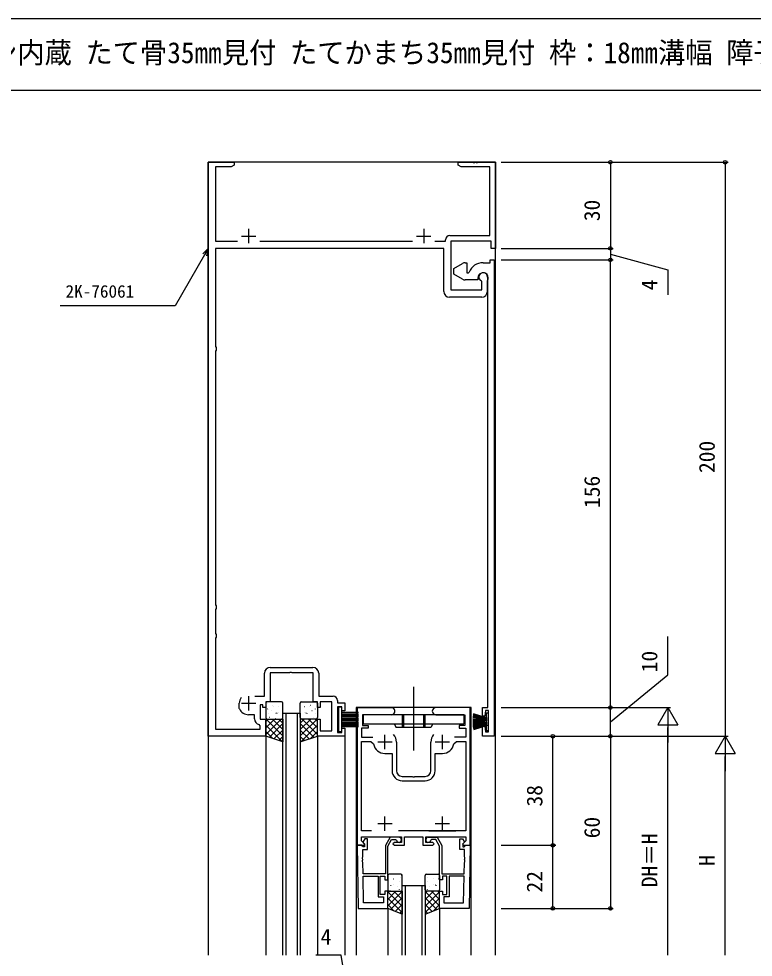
# Model space of a CAD drawing. Units: millimetres, scale not verified. Extents: x -437 to 438, y -681 to 679.
# Drawn here: x -142.7 to 113.1, y 316.8 to 643.8 of the extents above; entities that cross this region are included whole.
import ezdxf
from ezdxf.enums import TextEntityAlignment as Align

# ---------------------------------------------------------------- set-up
doc = ezdxf.new("R2010")
doc.units = ezdxf.units.MM
doc.header["$LTSCALE"] = 4
for name, color, linetype in [('0-1_USER1', 3, 'Continuous'), ('0-2_YKK_11', 7, 'Continuous'), ('0-3_YKK_12', 2, 'Continuous'), ('0-4_YKK_13', 4, 'Continuous'), ('0-6_YKK_D', 6, 'Continuous'), ('0-7_YKK_ZWAK', 7, 'Continuous')]:
    doc.layers.add(name, color=color, linetype=linetype)
doc.styles.add('ＭＳ ゴシック', font='')
doc.styles.get('ＭＳ ゴシック').set_extended_font_data('MS Gothic')

msp = doc.modelspace()

# ---------------------------------------------------------------- linework, layer by layer
at = {"layer": '0-2_YKK_11'}
for p, q in [((-62.7, 570.6), (-62.7, 565.6)), ((-1.7, 570.6), (-1.7, 565.6)), ((-65.2, 568.1), (-60.2, 568.1)), ((-58.812, 566.3), (-5.588, 566.3)), ((-4.2, 568.1), (0.8, 568.1)), ((20.5, 553.8), (20.5, 548.8)), ((18.5, 546.8), (7.3, 546.8)), ((-55.13, 417.8), (-40.27, 417.8)), ((-62.7, 407.8), (-62.7, 402.8)), ((-65.2, 405.3), (-60.2, 405.3)), ((-24.9, 403.795), (-12.95, 403.795)), ((-15.2, 389.295), (-15.2, 394.295)), ((4.8, 389.295), (4.8, 394.295)), ((-12.7, 391.795), (-17.7, 391.795)), ((-11.2, 391.795), (-11.2, 381.795)), ((0.8, 381.795), (0.8, 391.795)), ((7.3, 391.795), (2.3, 391.795)), ((-9.2, 378.295), (-1.2, 378.295)), ((-12.7, 363.295), (-17.7, 363.295)), ((-15.2, 360.795), (-15.2, 365.795)), ((7.3, 363.295), (2.3, 363.295)), ((4.8, 360.795), (4.8, 365.795)), ((0.083, 360.795), (-10.483, 360.795))]:
    msp.add_line(p, q, dxfattribs=at)
for points in [[(-31.7, 406.23), (-31.7, 405.4), (-29.2, 405.4), (-29.2, 402.6), (-30.2, 402.6), (-30.2, 404.1), (-31.7, 404.1), (-31.7, 395.1), (-30.2, 395.1), (-30.2, 396.6), (-29.2, 396.6), (-29.2, 393.8), (-38.7, 393.8), (-38.7, 399.8), (-37.7, 399.8), (-37.7, 395.73), (-33.63, 395.73), (-33.63, 405.8), (-37.7, 405.8), (-37.7, 403.8), (-38.7, 403.8), (-38.7, 405.8), (-40.2, 405.8), (-40.2, 415.87), (-47.542, 415.87), (-47.725, 415.99), (-48.275, 415.99), (-48.458, 415.87), (-55.2, 415.87), (-55.2, 405.8), (-56.7, 405.8), (-56.7, 403.8), (-57.7, 403.8), (-57.7, 404.8), (-58.7, 404.8), (-58.7, 399.8), (-56.7, 399.8), (-56.7, 393.8), (-76.7, 393.8), (-76.7, 593.8)], [(-76.7, 593.8), (-67.7, 593.8), (-67.7, 592.8), (-68.791, 592.17), (-74.2, 592.17), (-74.2, 566.3), (-66.588, 566.3)], [(7.37, 568.23), (21.37, 568.23), (21.37, 592.17), (11.391, 592.17), (10.3, 592.8), (10.3, 593.8), (15.342, 593.8), (15.525, 593.68), (16.075, 593.68), (16.258, 593.8), (16.342, 593.8), (16.525, 593.68), (17.075, 593.68), (17.258, 593.8), (23.3, 593.8), (23.3, 563.8), (21.8, 563.8), (21.8, 566.3), (7.8, 566.3), (7.8, 549.3), (18.57, 549.3), (18.57, 552.155), (18.392, 552.429)], [(2.188, 566.3), (5.87, 566.3), (5.87, 566.73)], [(5.3, 548.8), (5.3, 563.8), (-74.2, 563.8), (-74.2, 529.594), (-73.938, 529.296), (-73.938, 528.304), (-74.2, 528.006), (-74.2, 439.594), (-73.938, 439.296), (-73.938, 438.304), (-74.2, 438.006), (-74.2, 429.594), (-73.938, 429.296), (-73.938, 428.304), (-74.2, 428.006), (-74.2, 396.3), (-58.63, 396.3), (-58.63, 397.421), (-59.03, 397.91)], [(22.799, 559.796), (22.799, 393.796), (18.799, 393.796), (18.799, 397.296), (19.599, 397.296), (19.799, 395.296), (20.869, 395.296), (20.869, 402.796), (19.799, 402.796), (19.599, 400.796), (18.799, 400.796), (18.799, 403.796), (20.599, 403.796), (20.599, 548.543), (20.559, 548.693), (20.554, 548.701), (20.544, 548.719), (20.539, 548.727), (20.499, 548.877), (20.499, 552.415), (20.542, 552.569)], [(18.999, 558.796), (21.499, 558.796), (21.499, 559.796), (22.799, 559.796)], [(11.799, 553.064), (8.799, 554.796), (8.799, 556.796), (11.799, 558.529)], [(12.799, 558.796), (13.299, 558.796), (13.299, 555.296), (13.808, 555.296), (14.086, 555.484)], [(17.199, 553.496), (17.199, 552.796), (12.799, 552.796)], [(-60.506, 407.73), (-57.13, 407.73), (-57.13, 415.8)], [(-38.27, 415.8), (-38.27, 407.73), (-33.2, 407.73)], [(-65.872, 403.32), (-65.9, 403.447), (-65.9, 405.3)], [(-24.9, 403.795), (-24.9, 355.795), (-22.424, 355.795), (-22.264, 356.183), (-23.4, 357.319), (-23.4, 358.795), (-9.4, 358.795), (-9.4, 356.795), (-11.9, 356.795), (-12.4, 356.295), (-11.9, 355.795), (-8.4, 355.795), (-8.4, 358.795), (-2, 358.795), (-2, 355.795), (1.5, 355.795), (2, 356.295), (1.5, 356.795), (-1, 356.795), (-1, 358.795), (13, 358.795), (13, 357.319), (11.864, 356.183), (12.024, 355.795), (14.5, 355.795), (14.5, 403.795), (2.55, 403.795)], [(-60.63, 399.87), (-60.63, 401.3), (-62.7, 401.3)], [(-12.95, 401.295), (-23, 401.295), (-23, 397.595), (-21, 397.595), (-21, 396.595), (-23.4, 396.595), (-23.4, 393.495), (-19.408, 393.495)], [(2.55, 401.295), (12.6, 401.295), (12.6, 397.595), (10.6, 397.595), (10.6, 396.595), (13, 396.595), (13, 393.495), (9.008, 393.495)], [(-19.917, 360.795), (-23.4, 360.795), (-23.4, 391.995), (-20.136, 391.995), (-19.148, 391.155)], [(8.748, 391.155), (9.736, 391.995), (13, 391.995), (13, 360.795), (0.083, 360.795), (9.517, 360.795)], [(-15.2, 387.795), (-12.7, 387.795), (-12.7, 381.795)], [(2.3, 381.795), (2.3, 387.795), (4.8, 387.795)], [(-9.2, 379.795), (-5.658, 379.795), (-5.475, 379.675), (-4.925, 379.675), (-4.742, 379.795), (-1.2, 379.795)], [(-10.3, 358.61), (-13.362, 358.61), (-15, 355.772), (-15, 345.81), (-22.796, 345.81), (-22.866, 349.852), (-22.989, 350.033), (-22.999, 350.583), (-22.882, 350.768), (-22.884, 350.851), (-23.007, 351.033), (-23.016, 351.582), (-22.9, 351.768), (-22.944, 354.31), (-21.3, 354.31), (-21.3, 358.11), (-22.2, 358.11), (-22.8, 357.07), (-22.8, 356.76), (-22.3, 356.26), (-22.3, 355.31), (-22.771, 355.31), (-22.971, 355.51), (-23.271, 355.81), (-24.9, 355.81)], [(-24.9, 355.81), (-24.516, 333.81), (-14.2, 333.81), (-14.2, 339.81), (-15.2, 339.81), (-15.2, 338.61), (-16.8, 338.61), (-16.8, 345.01), (-15.2, 345.01), (-15.2, 343.81), (-14.2, 343.81), (-14.2, 355.558), (-12.9, 357.81), (-11.484, 357.81), (-11.188, 357.56)], [(-0.1, 358.61), (2.961, 358.61), (4.6, 355.772), (4.6, 345.81), (12.395, 345.81), (12.465, 349.852), (12.588, 350.033), (12.598, 350.583), (12.481, 350.768), (12.483, 350.851), (12.606, 351.033), (12.615, 351.582), (12.499, 351.768), (12.543, 354.31), (10.9, 354.31), (10.9, 358.11), (11.8, 358.11), (12.4, 357.07), (12.4, 356.76), (11.9, 356.26), (11.9, 355.31), (12.37, 355.31), (12.57, 355.51), (12.87, 355.81), (14.5, 355.81)], [(14.5, 355.81), (14.116, 333.81), (3.8, 333.81), (3.8, 339.81), (4.8, 339.81), (4.8, 338.61), (6.4, 338.61), (6.4, 345.01), (4.8, 345.01), (4.8, 343.81), (3.8, 343.81), (3.8, 355.558), (2.5, 357.81), (1.083, 357.81), (0.787, 357.56)]]:
    msp.add_lwpolyline(points, dxfattribs=at)
for points in [[(-22.62, 335.74), (-22.782, 345.01), (-17.6, 345.01), (-17.6, 337.81), (-15.7, 337.81), (-15.7, 335.74)], [(12.219, 335.74), (12.381, 345.01), (7.2, 345.01), (7.2, 337.81), (5.3, 337.81), (5.3, 335.74)]]:
    msp.add_lwpolyline(points, close=True, dxfattribs=at)
for centre, radius, start, end in [((7.37, 566.73), 1.5, 90.00001, 179.99999), ((12.799, 556.796), 2, 89.99998, 120), ((18.999, 553.496), 5.3, 89.99999, 157.9757), ((12.799, 554.796), 2, 240, 270.00002), ((18.999, 553.496), 1.8, 328.99728, 179.99999), ((19, 553.8), 1.5, 0.00002, 246.07405), ((7.3, 548.8), 2, 180.00001, 269.99999), ((18.5, 548.8), 2, 270.00001, 359.99999), ((-55.13, 415.8), 2, 90.00001, 179.99999), ((-40.27, 415.8), 2, 0.00001, 89.99999), ((-62.7, 405.3), 3.2, 141.63348, 179.99999), ((-33.2, 406.23), 1.5, 0.00001, 89.99999), ((-62.7, 404.8), 3.5, 205.00785, 270), ((-12.95, 402.545), 1.25, 269.99999, 90.00001), ((2.55, 402.545), 1.25, 89.99999, 270.00001), ((-58.63, 399.87), 2, 180.00001, 258.46303), ((-15.2, 391.795), 4, 359.99998, 40.4398), ((4.8, 391.795), 4, 139.5602, 180.00002), ((-15.2, 391.795), 4, 189.20689, 270.00001), ((4.8, 391.795), 4, 269.99999, 350.79311), ((-9.2, 381.795), 3.5, 180.00001, 269.99999), ((-9.2, 381.795), 2, 180.00001, 269.99999), ((-1.2, 381.795), 2, 270.00001, 359.99999), ((-1.2, 381.795), 3.5, 270.00001, 359.99999), ((-10.3, 357.71), 0.9, 189.59406, 90), ((-0.1, 357.71), 0.9, 90, 350.40594)]:
    msp.add_arc(centre, radius, start, end, dxfattribs=at)
at = {"layer": '0-3_YKK_12'}
for p, q in [((23.3, 593.8), (-76.7, 593.8)), ((-76.7, 593.8), (-76.7, 317.527)), ((23.3, 317.527), (23.3, 593.8)), ((-49.7, 401.801), (-49.7, 317.527)), ((-45.7, 317.527), (-45.7, 401.801)), ((-56.7, 393.8), (-56.7, 317.527)), ((-38.7, 393.8), (-38.7, 317.527)), ((-29.2, 393.8), (-29.2, 317.527)), ((-8.2, 341.8), (-8.2, 317.527)), ((-2.2, 317.527), (-2.2, 341.8)), ((-14.2, 333.795), (-14.2, 317.527)), ((3.8, 333.795), (3.8, 317.527))]:
    msp.add_line(p, q, dxfattribs=at)
for points in [[(14.8, 317.527), (14.8, 403.795), (-25.2, 403.795), (-25.2, 317.527)], [(-50.7, 317.527), (-50.7, 401.801), (-44.7, 401.801), (-44.7, 317.527)], [(-9.2, 317.527), (-9.2, 341.8), (-1.2, 341.8), (-1.2, 317.527)]]:
    msp.add_lwpolyline(points, dxfattribs=at)
at = {"layer": '0-4_YKK_13'}
for p, q in [((-5.252, 411.06), (-5.252, 388.888)), ((-51.2, 405.8), (-56.2, 405.8)), ((-44.2, 405.8), (-39.2, 405.8)), ((-56.7, 405.3), (-56.7, 400.3)), ((-56.256, 405.236), (-56.212, 405.26)), ((-56.064, 403.292), (-56.017, 403.38)), ((-54.822, 402.612), (-54.778, 402.636)), ((-54.231, 404.502), (-54.187, 404.526)), ((-53.917, 404.082), (-53.911, 404.09)), ((-52.155, 404.07), (-52.111, 404.094)), ((-50.7, 400.3), (-50.7, 405.3)), ((-44.7, 400.3), (-44.7, 405.3)), ((-43.245, 404.07), (-43.289, 404.094)), ((-41.483, 404.082), (-41.489, 404.09)), ((-41.169, 404.502), (-41.213, 404.526)), ((-40.578, 402.612), (-40.622, 402.636)), ((-39.336, 403.292), (-39.383, 403.38)), ((-39.144, 405.236), (-39.188, 405.26)), ((-38.7, 405.3), (-38.7, 400.3)), ((-56.7, 398.956), (-55.856, 399.8)), ((-56.7, 396.711), (-53.611, 399.8)), ((-56.7, 394.466), (-51.366, 399.8)), ((-50.7, 393.898), (-56.602, 399.8)), ((-56.2, 399.8), (-51.2, 399.8)), ((-55.892, 401.877), (-55.885, 401.885)), ((-55.465, 400.421), (-55.422, 400.445)), ((-50.7, 396.143), (-54.357, 399.8)), ((-54.073, 399.895), (-54.066, 399.902)), ((-53.389, 399.988), (-53.345, 400.012)), ((-53.174, 401.767), (-53.128, 401.855)), ((-52.798, 401.878), (-52.754, 401.902)), ((-52.131, 402.062), (-52.125, 402.07)), ((-50.7, 398.388), (-52.112, 399.8)), ((-50.721, 401.446), (-50.7, 401.457)), ((-44.679, 401.446), (-44.7, 401.457)), ((-44.7, 398.388), (-43.288, 399.8)), ((-44.7, 396.143), (-41.043, 399.8)), ((-44.7, 393.898), (-38.798, 399.8)), ((-39.2, 399.8), (-44.2, 399.8)), ((-38.7, 394.466), (-44.034, 399.8)), ((-43.269, 402.062), (-43.275, 402.07)), ((-42.602, 401.878), (-42.646, 401.902)), ((-42.226, 401.767), (-42.272, 401.855)), ((-42.011, 399.988), (-42.055, 400.012)), ((-38.7, 396.711), (-41.789, 399.8)), ((-41.327, 399.895), (-41.334, 399.902)), ((-39.935, 400.421), (-39.978, 400.445)), ((-38.7, 398.956), (-39.544, 399.8)), ((-39.508, 401.877), (-39.515, 401.885)), ((-30.2, 402.147), (-24.4, 402.147)), ((-30.2, 401.647), (-24.4, 401.647)), ((-30.2, 401.147), (-24.4, 401.147)), ((-30.2, 400.647), (-24.4, 400.647)), ((-30.2, 400.147), (-24.4, 400.147)), ((-30.2, 399.647), (-24.4, 399.647)), ((-30.2, 399.147), (-24.4, 399.147)), ((12.248, 401.295), (-22.752, 401.295)), ((-22.752, 401.295), (-22.752, 398.095)), ((-9.252, 401.295), (-9.252, 396.795)), ((-8.752, 401.295), (-8.752, 396.795)), ((-1.752, 401.295), (-1.752, 396.795)), ((-1.252, 401.295), (-1.252, 396.795)), ((12.248, 401.295), (12.248, 398.095)), ((15.369, 399.446), (20.369, 399.446)), ((20.369, 399.546), (15.376, 399.808)), ((20.369, 399.346), (15.376, 399.085)), ((20.369, 399.646), (15.396, 400.169)), ((20.369, 399.246), (15.396, 398.724)), ((20.369, 399.746), (15.431, 400.529)), ((20.369, 398.446), (15.431, 399.229)), ((20.369, 399.146), (15.431, 398.364)), ((20.369, 399.846), (15.478, 400.886)), ((20.369, 399.946), (15.539, 401.241)), ((20.369, 400.046), (15.614, 401.592)), ((20.069, 399.099), (20.069, 398.494)), ((-50.92, 391.873), (-56.7, 397.653)), ((-55.515, 393.405), (-50.7, 398.221)), ((-53.832, 392.844), (-50.7, 395.976)), ((-39.885, 393.405), (-44.7, 398.221)), ((-41.568, 392.844), (-44.7, 395.976)), ((-44.48, 391.873), (-38.7, 397.653)), ((-30.2, 398.647), (-24.4, 398.647)), ((-30.2, 398.147), (-24.4, 398.147)), ((-30.2, 397.647), (-24.4, 397.647)), ((-30.2, 397.147), (-24.4, 397.147)), ((-22.752, 398.095), (12.248, 398.095)), ((-12.002, 398.095), (-11.252, 396.795)), ((0.748, 396.795), (-11.252, 396.795)), ((1.499, 398.095), (0.748, 396.795)), ((15.369, 398.146), (20.369, 398.146)), ((20.369, 398.246), (15.376, 398.508)), ((20.369, 398.046), (15.376, 397.785)), ((20.369, 398.346), (15.396, 398.869)), ((20.369, 397.946), (15.396, 397.424)), ((20.369, 397.846), (15.431, 397.064)), ((20.369, 397.746), (15.478, 396.707)), ((20.369, 397.646), (15.539, 396.352)), ((20.369, 397.546), (15.614, 396.001)), ((20.069, 397.449), (20.069, 395.796)), ((-54.288, 392.996), (-56.7, 395.408)), ((-52.148, 392.283), (-50.7, 393.73)), ((-43.252, 392.283), (-44.7, 393.73)), ((-41.112, 392.996), (-38.7, 395.408)), ((-14.2, 345.3), (-14.2, 340.3)), ((-14.2, 344.519), (-14.187, 344.526)), ((-13.917, 344.082), (-13.911, 344.09)), ((-9.7, 345.8), (-13.7, 345.8)), ((-12.155, 344.07), (-12.111, 344.094)), ((-10.13, 343.336), (-10.086, 343.36)), ((-9.923, 344.528), (-9.916, 344.535)), ((-9.487, 345.527), (-9.443, 345.551)), ((-9.2, 340.3), (-9.2, 345.3)), ((-1.2, 340.3), (-1.2, 345.3)), ((-0.913, 345.527), (-0.957, 345.551)), ((-0.7, 345.8), (3.3, 345.8)), ((-0.477, 344.528), (-0.484, 344.535)), ((-0.27, 343.336), (-0.314, 343.36)), ((1.755, 344.07), (1.711, 344.094)), ((3.517, 344.082), (3.511, 344.09)), ((3.8, 344.519), (3.787, 344.526)), ((3.8, 345.3), (3.8, 340.3)), ((-13.174, 341.767), (-13.128, 341.855)), ((-12.798, 341.878), (-12.754, 341.902)), ((-12.131, 342.062), (-12.125, 342.07)), ((-10.721, 341.446), (-10.677, 341.47)), ((-10.078, 340.34), (-10.072, 340.348)), ((-0.322, 340.34), (-0.328, 340.348)), ((0.321, 341.446), (0.277, 341.47)), ((1.731, 342.062), (1.725, 342.07)), ((2.398, 341.878), (2.354, 341.902)), ((2.774, 341.767), (2.728, 341.855)), ((-14.2, 339.211), (-13.611, 339.8)), ((-14.2, 336.966), (-11.366, 339.8)), ((-14.2, 334.721), (-9.2, 339.721)), ((-9.2, 334.643), (-14.2, 339.643)), ((-9.2, 332.398), (-14.2, 337.398)), ((-13.7, 339.8), (-9.7, 339.8)), ((-13.389, 339.988), (-13.345, 340.012)), ((-13.254, 333.422), (-9.2, 337.476)), ((-9.2, 336.888), (-12.112, 339.8)), ((-9.2, 339.133), (-9.867, 339.8)), ((-1.2, 339.133), (-0.533, 339.8)), ((-1.2, 336.888), (1.712, 339.8)), ((3.8, 334.721), (-1.2, 339.721)), ((-1.2, 334.643), (3.8, 339.643)), ((2.854, 333.422), (-1.2, 337.476)), ((-1.2, 332.398), (3.8, 337.398)), ((3.3, 339.8), (-0.7, 339.8)), ((3.8, 336.966), (0.966, 339.8)), ((2.989, 339.988), (2.945, 340.012)), ((3.8, 339.211), (3.211, 339.8)), ((-11.945, 332.898), (-14.2, 335.153)), ((-11.65, 332.78), (-9.2, 335.23)), ((1.25, 332.78), (-1.2, 335.23)), ((1.545, 332.898), (3.8, 335.153)), ((-10.047, 332.139), (-9.2, 332.985)), ((-0.353, 332.139), (-1.2, 332.985))]:
    msp.add_line(p, q, dxfattribs=at)
for points in [[(-31.4, 403.897), (-31.4, 395.397), (-30.2, 395.397), (-30.2, 403.897)], [(-50.7, 391.8), (-56.7, 393.8), (-56.7, 399.8), (-50.7, 399.8)], [(-44.7, 391.8), (-38.7, 393.8), (-38.7, 399.8), (-44.7, 399.8)], [(-9.2, 331.8), (-14.2, 333.8), (-14.2, 339.8), (-9.2, 339.8)], [(-1.2, 331.8), (3.8, 333.8), (3.8, 339.8), (-1.2, 339.8)]]:
    msp.add_lwpolyline(points, close=True, dxfattribs=at)
for points in [[(20.869, 401.796), (20.069, 401.796), (20.069, 400.144)], [(20.069, 395.796), (20.869, 395.796), (20.869, 401.796)]]:
    msp.add_lwpolyline(points, dxfattribs=at)
for centre, start, end in [((-56.2, 405.3), 90, 180), ((-51.2, 405.3), 0, 90), ((-44.2, 405.3), 90, 180), ((-39.2, 405.3), 0, 90), ((-56.2, 400.3), 180, 270), ((-51.2, 400.3), 270, 0), ((-44.2, 400.3), 180, 270), ((-39.2, 400.3), 270, 0), ((-13.7, 345.3), 90, 180), ((-9.7, 345.3), 0, 90), ((-0.7, 345.3), 90, 180), ((3.3, 345.3), 0, 90), ((-13.7, 340.3), 180, 270), ((-9.7, 340.3), 270, 0), ((-0.7, 340.3), 180, 270), ((3.3, 340.3), 270, 0)]:
    msp.add_arc(centre, 0.5, start, end, dxfattribs=at)
at = {"layer": '0-6_YKK_D'}
for p, q in [((25.3, 593.797), (104.304, 593.797)), ((25.3, 593.797), (64.3, 593.797)), ((63.3, 593.797), (63.3, 563.8)), ((103.304, 593.797), (103.304, 393.796)), ((25.3, 563.8), (64.3, 563.8)), ((25.3, 563.8), (64.3, 563.8)), ((63.3, 563.8), (63.3, 559.796)), ((25.3, 559.796), (64.3, 559.796)), ((26.3, 559.796), (64.3, 559.796)), ((63.3, 403.796), (63.3, 559.796)), ((25.3, 403.797), (64.3, 403.797)), ((25.3, 403.796), (84.304, 403.796)), ((26.3, 403.796), (64.3, 403.796)), ((63.3, 393.796), (63.3, 403.797)), ((83.304, 403.796), (79.804, 397.734)), ((83.304, 403.796), (86.804, 397.734)), ((83.304, 403.796), (83.304, 391.672)), ((79.804, 397.734), (86.804, 397.734)), ((83.304, 317.527), (83.304, 396.796)), ((25.3, 393.796), (104.304, 393.796)), ((25.3, 393.796), (104.304, 393.796)), ((25.3, 393.796), (64.3, 393.796)), ((25.3, 393.796), (64.3, 393.796)), ((26.3, 393.796), (44.3, 393.796)), ((43.3, 355.795), (43.3, 393.796)), ((63.3, 393.796), (63.298, 333.794)), ((103.304, 393.796), (99.804, 387.734)), ((103.304, 393.796), (106.804, 387.734)), ((103.304, 393.796), (103.304, 381.672)), ((99.804, 387.734), (106.804, 387.734)), ((103.304, 317.527), (103.304, 386.796)), ((25.3, 355.795), (44.3, 355.795)), ((26.3, 355.795), (44.3, 355.795)), ((43.3, 333.795), (43.3, 355.795)), ((25.3, 333.795), (64.298, 333.794)), ((25.3, 333.795), (44.3, 333.795))]:
    msp.add_line(p, q, dxfattribs=at)
for points in [[(-76.7, 563.8), (-77.975, 561.592), (-88.247, 543.8), (-128.326, 543.8)], [(-78.567, 561.933), (-76.7, 563.8), (-77.383, 561.25)], [(63.3, 561.798), (83.304, 556.287), (83.304, 547.557)], [(63.3, 398.797), (83.304, 415.239), (83.304, 428.614)], [(-27.2, 297.527), (-30.478, 317.527), (-39.209, 317.527)]]:
    msp.add_lwpolyline(points, dxfattribs=at)
for centre in [(63.3, 593.797), (103.304, 593.797), (63.3, 563.8), (63.3, 563.8), (63.3, 559.796), (63.3, 559.796), (63.3, 403.797), (63.3, 403.796), (43.3, 393.796), (63.3, 393.796), (63.3, 393.796), (43.3, 355.795), (43.3, 355.795), (43.3, 333.795), (63.298, 333.794)]:
    msp.add_circle(centre, 0.637, dxfattribs=at)
at = {"layer": '0-7_YKK_ZWAK'}
for p, q in [((438.3, 643.8), (-436.7, 643.8)), ((438.3, 618.8), (-436.7, 618.8))]:
    msp.add_line(p, q, dxfattribs=at)

# ---------------------------------------------------------------- texts
at = {"layer": '0-1_USER1', "style": 'ＭＳ ゴシック', "width": 0.95}
msp.add_text('自動ドア【一般スライド】 エンジン内蔵 たて骨35㎜見付 たてかまち35㎜見付 枠：18㎜溝幅 障子：18㎜溝幅', height=7.331, dxfattribs=at).set_placement((-299.952, 626.13), align=Align.BOTTOM_LEFT)
at = {"layer": '0-6_YKK_D', "style": 'ＭＳ ゴシック'}
for s, rotation, p in [('30', 90, (61.3, 573.259)), ('4', 90, (81.304, 549.173)), ('200', 90, (101.304, 485.53)), ('156', 90, (61.3, 473.338)), ('10', 90, (81.304, 416.089)), ('38', 90, (41.3, 369.32)), ('60', 89.999, (61.299, 358.234)), ('DH＝H', 90, (81.304, 341.203)), ('H', 90, (101.304, 348.667)), ('22', 90, (41.3, 339.341))]:
    msp.add_text(s, height=5.499, rotation=rotation, dxfattribs=at).set_placement(p, align=Align.BOTTOM_LEFT)
for s, height, p in [('2K-76061', 4.399, (-126.422, 545.3)), ('4', 5.499, (-37.592, 319.527))]:
    msp.add_text(s, height=height, dxfattribs=at).set_placement(p, align=Align.BOTTOM_LEFT)

doc.saveas('drawing.dxf')
